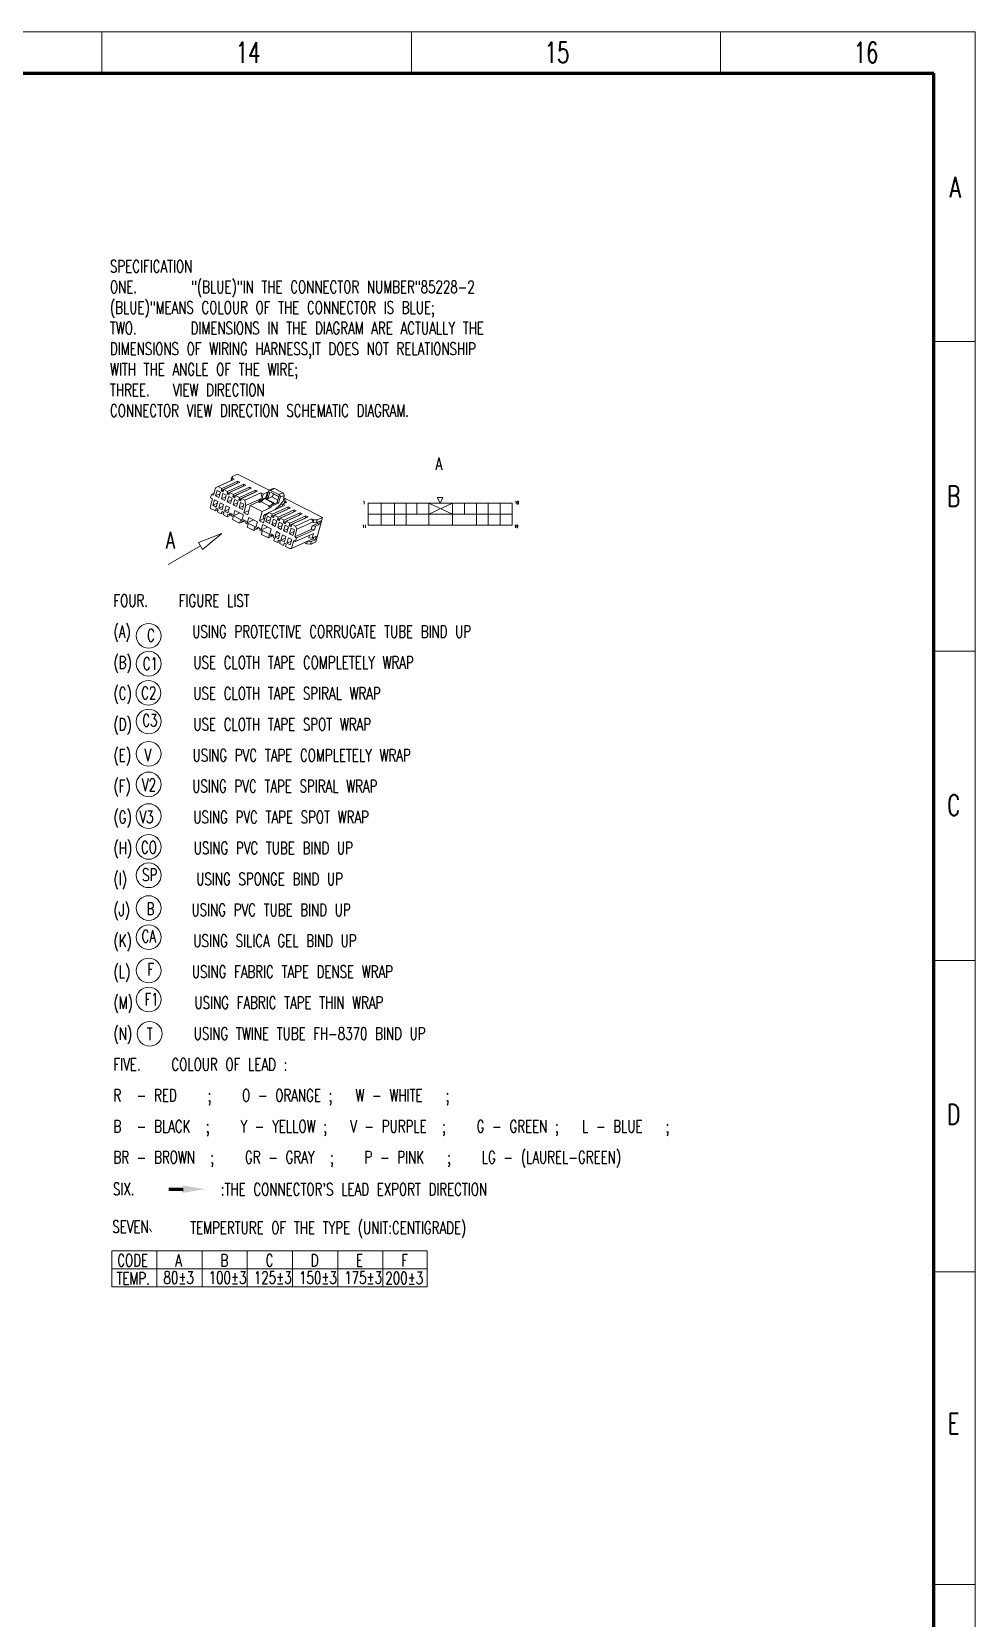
# Model space of a CAD drawing. Header units: millimetres. Extents: x 296 to 1485, y 44 to 885.
# Drawn here: x 1256.5 to 1485.5, y 500.5 to 885.5 of the extents above; entities that cross this region are included whole.
import ezdxf

# ---------------------------------------------------------------- set-up
doc = ezdxf.new("R2010")
doc.units = ezdxf.units.MM
doc.layers.add('0Filament', color=7, linetype='Continuous', lineweight=20)
doc.layers.add('2FRAME', color=2, linetype='Continuous', lineweight=70)
doc.styles.add('HZ', font='TXT', dxfattribs={"width": 0.7, "height": 4, "bigfont": 'HZTXT'})

msp = doc.modelspace()

# ---------------------------------------------------------------- hatches: boundary and pattern name
at = {"layer": '0Filament'}
msp.add_hatch(color=256, dxfattribs=at).paths.add_polyline_path([(1293.12, 604.99), (1289.71, 604.99), (1289.71, 604.22), (1293.12, 604.22)])

# ---------------------------------------------------------------- linework, layer by layer
for p, q in [((296.47, 885.43), (1485.47, 885.43)), ((1273.48, 885.46), (1273.48, 875.47)), ((1348.62, 885.43), (1348.62, 875.53)), ((1423.65, 885.43), (1423.65, 875.53)), ((1423.65, 875.53), (1423.65, 885.43)), ((1485.47, 885.43), (1475.57, 885.43)), ((1485.47, 885.43), (1475.57, 885.43)), ((1485.47, 44.43), (1485.47, 885.43)), ((1485.5, 810.29), (1475.51, 810.29)), ((1317.68, 772.4), (1327.07, 767.6)), ((1296.92, 761.57), (1302.61, 763.71)), ((1302.61, 763.71), (1297.92, 759.84)), ((1296.92, 761.57), (1297.92, 759.84)), ((1485.47, 735.15), (1475.57, 735.15)), ((1485.47, 660.13), (1475.57, 660.13)), ((1275.89, 580.94), (1275.89, 589.71)), ((1275.89, 589.71), (1352.43, 589.71)), ((1286.86, 580.94), (1286.86, 589.71)), ((1297.83, 580.94), (1297.83, 589.71)), ((1308.8, 580.94), (1308.8, 589.71)), ((1319.77, 580.94), (1319.77, 589.71)), ((1330.74, 580.94), (1330.74, 589.71)), ((1341.71, 580.94), (1341.71, 589.71)), ((1352.43, 589.71), (1352.43, 580.94)), ((1275.89, 585.33), (1352.43, 585.33)), ((1485.47, 584.6), (1475.57, 584.6)), ((1352.43, 580.94), (1275.89, 580.94)), ((1485.47, 508.76), (1475.57, 508.76))]:
    msp.add_line(p, q, dxfattribs=at)
at = {"layer": '0Filament', "ltscale": 0.034189}
for p, q in [((1305.11, 777.56), (1304.92, 776.9)), ((1304.08, 768.43), (1303.9, 767.77)), ((1305.39, 767.77), (1305.21, 767.11)), ((1307.11, 766.89), (1306.92, 766.23)), ((1324.75, 766.41), (1324.94, 767.06)), ((1325.77, 767.01), (1325.58, 766.35)), ((1308.98, 765.93), (1308.8, 765.27)), ((1310.35, 764.48), (1310.54, 765.14)), ((1312.23, 763.52), (1312.41, 764.18)), ((1313.94, 762.65), (1314.13, 763.3)), ((1315.25, 761.98), (1315.43, 762.64)), ((1324.3, 761.79), (1324.11, 761.13))]:
    msp.add_line(p, q, dxfattribs=at)
at = {"layer": '0Filament', "ltscale": 0.071605}
for p, q in [((1306.41, 778.15), (1305.11, 777.56)), ((1327.07, 767.6), (1325.77, 767.01)), ((1325.41, 761.72), (1324.11, 761.13))]:
    msp.add_line(p, q, dxfattribs=at)
at = {"layer": '0Filament', "ltscale": 0.020395}
msp.add_line((1305.18, 777.16), (1305.11, 777.56), dxfattribs=at)
at = {"layer": '0Filament', "ltscale": 0.43274}
for p, q in [((1306.41, 778.15), (1314.12, 774.21)), ((1338.11, 765.72), (1338.11, 771.06)), ((1338.11, 771.06), (1373.08, 771.06)), ((1341.26, 765.72), (1341.26, 771.06)), ((1344.54, 765.72), (1344.54, 771.06)), ((1347.37, 765.72), (1347.37, 771.06)), ((1349.94, 768.39), (1349.94, 771.06)), ((1352.83, 765.72), (1352.83, 771.06)), ((1358.62, 768.39), (1352.83, 771.06)), ((1352.83, 768.39), (1358.62, 771.06)), ((1354.9, 772.44), (1356.29, 772.44)), ((1354.9, 772.44), (1355.59, 771.06)), ((1355.59, 771.06), (1356.29, 772.44)), ((1358.62, 765.72), (1358.62, 771.06)), ((1361.51, 768.39), (1361.51, 771.06)), ((1364.4, 765.72), (1364.4, 771.06)), ((1367.29, 765.72), (1367.29, 771.06)), ((1370.19, 765.72), (1370.19, 771.06)), ((1373.08, 765.72), (1373.08, 771.06)), ((1338.11, 768.39), (1373.08, 768.39)), ((1338.11, 765.72), (1373.08, 765.72))]:
    msp.add_line(p, q, dxfattribs=at)
at = {"layer": '0Filament', "ltscale": 0.09573}
msp.add_line((1300.56, 772.99), (1301.08, 774.84), dxfattribs=at)
at = {"layer": '0Filament', "ltscale": 0.214814}
for p, q in [((1301.08, 774.84), (1304.99, 776.61)), ((1301.72, 775.11), (1305.63, 776.89)), ((1307.79, 775.18), (1303.88, 773.41)), ((1309.37, 774.98), (1305.45, 773.21)), ((1309.85, 774.73), (1305.94, 772.96)), ((1308.21, 771.8), (1312.12, 773.57)), ((1314.01, 768.84), (1317.92, 770.61)), ((1320.04, 768.93), (1316.12, 767.15)), ((1320.18, 769.46), (1316.27, 767.68)), ((1320.67, 769.21), (1316.76, 767.43)), ((1321.61, 768.73), (1317.7, 766.95)), ((1320.5, 765.52), (1324.41, 767.3)), ((1319.52, 760.05), (1323.43, 761.83))]:
    msp.add_line(p, q, dxfattribs=at)
at = {"layer": '0Filament', "ltscale": 0.034777}
for p, q in [((1301.08, 774.84), (1301.72, 775.11)), ((1304.99, 776.61), (1305.63, 776.89))]:
    msp.add_line(p, q, dxfattribs=at)
at = {"layer": '0Filament', "ltscale": 0.068379}
for p, q in [((1301.45, 774.17), (1301.08, 772.85)), ((1300.81, 771.89), (1300.44, 770.57)), ((1303.05, 770.74), (1302.68, 769.43)), ((1303.7, 773.02), (1303.33, 771.71)), ((1304.31, 772.71), (1303.94, 771.39)), ((1306.55, 771.56), (1306.18, 770.25)), ((1307.87, 768.28), (1307.5, 766.96)), ((1309.16, 767.62), (1308.79, 766.31)), ((1311.24, 766.56), (1310.87, 765.24)), ((1313.33, 766.6), (1313.7, 767.91)), ((1315.57, 765.45), (1315.95, 766.77)), ((1316.19, 765.14), (1316.56, 766.46)), ((1312.53, 765.9), (1312.15, 764.59)), ((1316.97, 762.13), (1317.34, 763.44)), ((1317.62, 764.41), (1317.99, 765.73)), ((1318.43, 763.99), (1318.8, 765.31)), ((1319.22, 760.98), (1319.59, 762.3))]:
    msp.add_line(p, q, dxfattribs=at)
at = {"layer": '0Filament', "ltscale": 0.045844}
for p, q in [((1301.45, 774.17), (1302.27, 773.75)), ((1302.51, 772.12), (1303.33, 771.71)), ((1303.67, 770.43), (1304.48, 770.01)), ((1306.8, 769.93), (1307.61, 769.52)), ((1307.17, 771.25), (1307.98, 770.83)), ((1303.3, 769.11), (1304.11, 768.7)), ((1313.7, 767.91), (1314.52, 767.5)), ((1316.56, 766.46), (1317.37, 766.04)), ((1314.76, 765.87), (1315.57, 765.45)), ((1315.54, 762.86), (1316.36, 762.44)), ((1315.91, 764.17), (1316.73, 763.76)), ((1317.62, 764.41), (1318.43, 763.99)), ((1317.99, 765.73), (1318.8, 765.31)), ((1319.04, 763.68), (1319.86, 763.26)), ((1319.42, 765), (1320.23, 764.58))]:
    msp.add_line(p, q, dxfattribs=at)
at = {"layer": '0Filament', "ltscale": 0.049281}
msp.add_line((1301.72, 775.11), (1302.59, 774.66), dxfattribs=at)
at = {"layer": '0Filament', "ltscale": 0.068378}
for p, q in [((1302.27, 773.75), (1301.9, 772.44)), ((1301.62, 771.47), (1301.25, 770.15)), ((1302.24, 771.16), (1301.87, 769.84)), ((1302.88, 773.44), (1302.51, 772.12)), ((1303.67, 770.43), (1303.3, 769.11)), ((1304.48, 770.01), (1304.11, 768.7)), ((1305.13, 772.29), (1304.75, 770.98)), ((1305.74, 771.98), (1305.37, 770.66)), ((1307.17, 771.25), (1306.8, 769.93)), ((1307.98, 770.83), (1307.61, 769.52)), ((1305.79, 769.34), (1305.42, 768.03)), ((1314.15, 766.18), (1314.52, 767.5)), ((1314.76, 765.87), (1315.13, 767.19)), ((1317, 764.72), (1317.37, 766.04)), ((1314.61, 764.84), (1314.24, 763.52)), ((1315.54, 762.86), (1315.91, 764.17)), ((1316.36, 762.44), (1316.73, 763.76)), ((1317.79, 761.71), (1318.16, 763.03)), ((1318.4, 761.4), (1318.77, 762.71)), ((1319.04, 763.68), (1319.42, 765)), ((1319.86, 763.26), (1320.23, 764.58))]:
    msp.add_line(p, q, dxfattribs=at)
at = {"layer": '0Filament', "ltscale": 0.214816}
for p, q in [((1306.36, 775.91), (1302.45, 774.14)), ((1306.51, 776.44), (1302.59, 774.66)), ((1307, 776.19), (1303.08, 774.41)), ((1307.94, 775.71), (1304.02, 773.94)), ((1308.43, 775.46), (1304.51, 773.68)), ((1309.22, 774.45), (1305.3, 772.68)), ((1310.65, 773.72), (1306.73, 771.95)), ((1310.79, 774.25), (1306.88, 772.48)), ((1311.28, 774), (1307.37, 772.23)), ((1308.46, 770.54), (1312.37, 772.31)), ((1318.76, 770.19), (1314.84, 768.41)), ((1318.61, 769.66), (1314.69, 767.88)), ((1321.46, 768.2), (1317.55, 766.42)), ((1322.1, 768.48), (1318.19, 766.7)), ((1322.89, 767.47), (1318.98, 765.69)), ((1323.04, 768), (1319.13, 766.22)), ((1323.53, 767.75), (1319.62, 765.97)), ((1320.84, 764.75), (1324.75, 766.52))]:
    msp.add_line(p, q, dxfattribs=at)
at = {"layer": '0Filament', "ltscale": 0.027351}
for p, q in [((1302.59, 774.66), (1302.45, 774.14)), ((1303.08, 774.41), (1302.94, 773.89)), ((1304.51, 773.68), (1304.37, 773.16)), ((1304.99, 776.61), (1305.14, 777.14)), ((1306.36, 775.91), (1306.51, 776.44)), ((1309.22, 774.45), (1309.37, 774.98)), ((1310.65, 773.72), (1310.79, 774.25)), ((1305.45, 773.21), (1305.3, 772.68)), ((1306.88, 772.48), (1306.73, 771.95)), ((1307.37, 772.23), (1307.22, 771.7)), ((1318.61, 769.66), (1318.76, 770.19)), ((1301.21, 769.75), (1301.06, 769.22)), ((1302.64, 769.02), (1302.49, 768.49)), ((1303.13, 768.77), (1302.98, 768.24)), ((1314.69, 767.88), (1314.84, 768.41)), ((1316.12, 767.15), (1316.27, 767.68)), ((1316.61, 766.9), (1316.76, 767.43)), ((1317.55, 766.42), (1317.7, 766.95)), ((1318.04, 766.17), (1318.19, 766.7)), ((1318.98, 765.69), (1319.13, 766.22)), ((1319.47, 765.44), (1319.62, 765.97)), ((1321.46, 768.2), (1321.61, 768.73)), ((1322.89, 767.47), (1323.04, 768)), ((1324.75, 766.52), (1324.9, 767.05)), ((1316.66, 761.26), (1316.81, 761.79)), ((1317.6, 760.78), (1317.75, 761.31)), ((1318.09, 760.53), (1318.24, 761.06))]:
    msp.add_line(p, q, dxfattribs=at)
at = {"layer": '0Filament', "ltscale": 0.007071}
for p, q in [((1302.5, 774.01), (1302.45, 774.14)), ((1305.36, 772.55), (1305.3, 772.68)), ((1306.79, 771.82), (1306.73, 771.95)), ((1303.07, 768.9), (1303.13, 768.77)), ((1305.15, 768.31), (1305.09, 768.44)), ((1308.49, 766.6), (1308.44, 766.73)), ((1314.75, 767.75), (1314.69, 767.88)), ((1316.18, 767.02), (1316.12, 767.15)), ((1317.61, 766.29), (1317.55, 766.42)), ((1311.92, 764.85), (1311.87, 764.97)), ((1319.04, 765.56), (1318.98, 765.69)), ((1316.75, 761.92), (1316.81, 761.79))]:
    msp.add_line(p, q, dxfattribs=at)
at = {"layer": '0Filament', "ltscale": 0.029403}
for p, q in [((1303.04, 774.25), (1302.5, 774.01)), ((1307.33, 772.06), (1306.79, 771.82))]:
    msp.add_line(p, q, dxfattribs=at)
at = {"layer": '0Filament', "ltscale": 0.018336}
for p, q in [((1302.83, 773.84), (1302.5, 774.01)), ((1307.12, 771.65), (1306.79, 771.82)), ((1312.12, 771.61), (1311.8, 771.78)), ((1313.84, 772.39), (1313.52, 772.56))]:
    msp.add_line(p, q, dxfattribs=at)
at = {"layer": '0Filament', "ltscale": 0.005882}
for p, q in [((1302.94, 773.89), (1302.83, 773.84)), ((1305.8, 772.43), (1305.69, 772.38)), ((1318.04, 766.18), (1317.94, 766.13))]:
    msp.add_line(p, q, dxfattribs=at)
at = {"layer": '0Filament', "ltscale": 0.005796}
for p, q in [((1302.94, 773.89), (1302.83, 773.84)), ((1304.37, 773.16), (1304.26, 773.11)), ((1305.79, 772.43), (1305.69, 772.38)), ((1307.22, 771.7), (1307.12, 771.65)), ((1301.21, 769.75), (1301.32, 769.8)), ((1302.64, 769.02), (1302.75, 769.07)), ((1304.64, 768.67), (1304.53, 768.62)), ((1307.91, 767), (1307.8, 766.95)), ((1315.18, 767.63), (1315.08, 767.59)), ((1316.61, 766.9), (1316.51, 766.86)), ((1318.04, 766.17), (1317.94, 766.13)), ((1311.34, 765.25), (1311.23, 765.2)), ((1314.68, 763.54), (1314.58, 763.49)), ((1316.32, 762.04), (1316.42, 762.08)), ((1317.75, 761.31), (1317.85, 761.35))]:
    msp.add_line(p, q, dxfattribs=at)
at = {"layer": '0Filament', "ltscale": 0.052719}
for p, q in [((1303.08, 774.41), (1304.02, 773.94)), ((1305.94, 772.96), (1306.88, 772.48)), ((1307.96, 768.76), (1308.9, 768.28)), ((1316.76, 767.43), (1317.7, 766.95)), ((1318.19, 766.7), (1319.13, 766.22)), ((1316.66, 761.26), (1317.6, 760.78)), ((1318.09, 760.53), (1319.03, 760.05))]:
    msp.add_line(p, q, dxfattribs=at)
at = {"layer": '0Filament', "ltscale": 0.027352}
for p, q in [((1304.02, 773.94), (1303.88, 773.41)), ((1307.79, 775.18), (1307.94, 775.71)), ((1305.94, 772.96), (1305.79, 772.43)), ((1301.7, 769.5), (1301.55, 768.97)), ((1315.18, 767.63), (1315.33, 768.16)), ((1320.04, 768.93), (1320.18, 769.46)), ((1316.17, 761.51), (1316.32, 762.04))]:
    msp.add_line(p, q, dxfattribs=at)
at = {"layer": '0Filament', "ltscale": 0.052721}
for p, q in [((1304.51, 773.68), (1305.45, 773.21)), ((1311.76, 766.82), (1312.7, 766.34)), ((1315.33, 768.16), (1316.27, 767.68))]:
    msp.add_line(p, q, dxfattribs=at)
at = {"layer": '0Filament', "ltscale": 0.014991}
msp.add_line((1304.97, 776.6), (1304.92, 776.9), dxfattribs=at)
at = {"layer": '0Filament', "ltscale": 0.002009}
for p, q in [((1305.18, 777.16), (1305.14, 777.14)), ((1324.94, 767.06), (1324.9, 767.05))]:
    msp.add_line(p, q, dxfattribs=at)
at = {"layer": '0Filament', "ltscale": 0.027506}
for p, q in [((1305.63, 776.89), (1305.14, 777.14)), ((1306.51, 776.44), (1307, 776.19)), ((1307.94, 775.71), (1308.43, 775.46)), ((1309.37, 774.98), (1309.85, 774.73)), ((1310.79, 774.25), (1311.28, 774)), ((1319.25, 769.94), (1318.76, 770.19)), ((1320.67, 769.21), (1320.18, 769.46)), ((1323.53, 767.75), (1323.04, 768)), ((1324.9, 767.05), (1324.41, 767.3))]:
    msp.add_line(p, q, dxfattribs=at)
at = {"layer": '0Filament', "ltscale": 0.000609419}
for p, q in [((1306.36, 775.91), (1306.36, 775.9)), ((1322.9, 767.46), (1322.89, 767.47))]:
    msp.add_line(p, q, dxfattribs=at)
at = {"layer": '0Filament', "ltscale": 0.000608721}
for p, q in [((1307.79, 775.18), (1307.79, 775.17)), ((1318.61, 769.65), (1318.61, 769.66)), ((1320.04, 768.92), (1320.04, 768.93))]:
    msp.add_line(p, q, dxfattribs=at)
at = {"layer": '0Filament', "ltscale": 0.000608106}
for p, q in [((1309.22, 774.45), (1309.22, 774.44)), ((1321.47, 768.19), (1321.46, 768.2))]:
    msp.add_line(p, q, dxfattribs=at)
at = {"layer": '0Filament', "ltscale": 0.000608805}
msp.add_line((1310.65, 773.72), (1310.65, 773.71), dxfattribs=at)
at = {"layer": '0Filament', "ltscale": 0.057285}
for p, q in [((1313.69, 773.78), (1312.65, 773.3)), ((1318.43, 771.36), (1317.39, 770.88))]:
    msp.add_line(p, q, dxfattribs=at)
at = {"layer": '0Filament', "ltscale": 0.067625}
msp.add_line((1313.69, 773.78), (1313.33, 772.47), dxfattribs=at)
at = {"layer": '0Filament', "ltscale": 0.072937}
for p, q in [((1313.52, 772.56), (1313.91, 773.96)), ((1316.37, 771.1), (1316.77, 772.5))]:
    msp.add_line(p, q, dxfattribs=at)
at = {"layer": '0Filament', "ltscale": 0.008064}
msp.add_line((1313.69, 773.78), (1313.84, 773.7), dxfattribs=at)
at = {"layer": '0Filament', "ltscale": 0.074706}
for p, q in [((1313.84, 772.39), (1314.25, 773.83)), ((1316.05, 771.27), (1316.45, 772.71))]:
    msp.add_line(p, q, dxfattribs=at)
at = {"layer": '0Filament', "ltscale": 0.051281}
msp.add_line((1315.05, 774.63), (1314.11, 774.21), dxfattribs=at)
at = {"layer": '0Filament', "ltscale": 0.123776}
for p, q in [((1314.25, 773.83), (1316.45, 772.71)), ((1315.09, 771.1), (1312.89, 772.23)), ((1315.22, 771.16), (1313.02, 772.29))]:
    msp.add_line(p, q, dxfattribs=at)
at = {"layer": '0Filament', "ltscale": 0.050123}
for p, q in [((1314.44, 774.19), (1315.36, 774.61)), ((1317.4, 773.57), (1316.49, 773.15))]:
    msp.add_line(p, q, dxfattribs=at)
at = {"layer": '0Filament', "ltscale": 0.114608}
for p, q in [((1316.49, 773.15), (1314.44, 774.19)), ((1317.4, 773.57), (1315.36, 774.61))]:
    msp.add_line(p, q, dxfattribs=at)
at = {"layer": '0Filament', "ltscale": 0.102568}
msp.add_line((1299.76, 770.14), (1300.31, 772.12), dxfattribs=at)
at = {"layer": '0Filament', "ltscale": 0.017676}
msp.add_line((1299.76, 770.14), (1299.9, 769.82), dxfattribs=at)
at = {"layer": '0Filament', "ltscale": 0.045585}
for p, q in [((1299.86, 772.35), (1300.11, 773.22)), ((1320.52, 761.8), (1320.77, 762.67)), ((1324.27, 764.69), (1324.52, 765.57)), ((1325.35, 765.52), (1325.1, 764.64))]:
    msp.add_line(p, q, dxfattribs=at)
at = {"layer": '0Filament', "ltscale": 0.025213}
for p, q in [((1299.86, 772.35), (1300.31, 772.12)), ((1300.11, 773.22), (1300.56, 772.99)), ((1324.81, 762.45), (1325.26, 762.22)), ((1320.07, 762.03), (1320.52, 761.8))]:
    msp.add_line(p, q, dxfattribs=at)
at = {"layer": '0Filament', "ltscale": 0.065326}
msp.add_line((1299.9, 769.82), (1301.06, 769.22), dxfattribs=at)
at = {"layer": '0Filament', "ltscale": 0.032344}
msp.add_line((1300.7, 773.49), (1300.11, 773.22), dxfattribs=at)
at = {"layer": '0Filament', "ltscale": 0.05881}
for p, q in [((1300.44, 770.57), (1301.51, 771.06)), ((1303.94, 771.39), (1305.01, 771.88)), ((1314.76, 765.87), (1315.83, 766.35)), ((1315.54, 762.86), (1316.61, 763.34)), ((1316.19, 765.14), (1317.26, 765.63)), ((1316.97, 762.13), (1318.04, 762.61)), ((1319.04, 763.68), (1320.12, 764.17))]:
    msp.add_line(p, q, dxfattribs=at)
at = {"layer": '0Filament', "ltscale": 0.045843}
for p, q in [((1300.44, 770.57), (1301.25, 770.15)), ((1302.24, 771.16), (1303.05, 770.74)), ((1302.88, 773.44), (1303.7, 773.02)), ((1303.94, 771.39), (1304.75, 770.98)), ((1305.74, 771.98), (1306.55, 771.56)), ((1313.33, 766.6), (1314.15, 766.18)), ((1315.13, 767.19), (1315.95, 766.77)), ((1316.19, 765.14), (1317, 764.72)), ((1316.97, 762.13), (1317.79, 761.71)), ((1318.77, 762.71), (1319.59, 762.3))]:
    msp.add_line(p, q, dxfattribs=at)
at = {"layer": '0Filament', "ltscale": 0.045842}
for p, q in [((1300.81, 771.89), (1301.62, 771.47)), ((1301.08, 772.85), (1301.9, 772.44)), ((1301.87, 769.84), (1302.68, 769.43)), ((1304.31, 772.71), (1305.13, 772.29)), ((1305.37, 770.66), (1306.18, 770.25)), ((1317.34, 763.44), (1318.16, 763.03)), ((1318.4, 761.4), (1319.22, 760.98))]:
    msp.add_line(p, q, dxfattribs=at)
at = {"layer": '0Filament', "ltscale": 0.058808}
for p, q in [((1301.08, 772.85), (1302.15, 773.34)), ((1301.87, 769.84), (1302.94, 770.33)), ((1302.51, 772.12), (1303.58, 772.61)), ((1305.37, 770.66), (1306.44, 771.15)), ((1306.8, 769.93), (1307.87, 770.42)), ((1303.3, 769.11), (1304.37, 769.6)), ((1313.33, 766.6), (1314.4, 767.08)), ((1317.62, 764.41), (1318.69, 764.9)), ((1318.4, 761.4), (1319.47, 761.88))]:
    msp.add_line(p, q, dxfattribs=at)
at = {"layer": '0Filament', "ltscale": 0.00707}
for p, q in [((1303.93, 773.28), (1303.88, 773.41)), ((1301.64, 769.63), (1301.7, 769.5)), ((1315.19, 763.18), (1315.13, 763.31)), ((1318.18, 761.19), (1318.24, 761.06))]:
    msp.add_line(p, q, dxfattribs=at)
at = {"layer": '0Filament', "ltscale": 0.029405}
for p, q in [((1304.47, 773.52), (1303.93, 773.28)), ((1305.9, 772.79), (1305.36, 772.55)), ((1315.29, 768), (1314.75, 767.75)), ((1316.72, 767.27), (1316.18, 767.02)), ((1318.15, 766.54), (1317.61, 766.29)), ((1319.57, 765.81), (1319.04, 765.56))]:
    msp.add_line(p, q, dxfattribs=at)
at = {"layer": '0Filament', "ltscale": 0.018338}
for p, q in [((1304.26, 773.11), (1303.93, 773.28)), ((1305.69, 772.38), (1305.36, 772.55)), ((1311.78, 771.23), (1311.45, 771.39)), ((1314.31, 769.93), (1313.98, 770.1)), ((1314.65, 770.32), (1314.33, 770.49)), ((1316.37, 771.1), (1316.05, 771.27)), ((1318.1, 771.52), (1318.43, 771.36)), ((1301.32, 769.8), (1301.64, 769.63)), ((1302.75, 769.07), (1303.07, 768.9)), ((1315.08, 767.59), (1314.75, 767.75)), ((1316.51, 766.86), (1316.18, 767.02)), ((1317.94, 766.13), (1317.61, 766.29)), ((1319.37, 765.4), (1319.04, 765.56)), ((1316.42, 762.08), (1316.75, 761.92)), ((1317.85, 761.35), (1318.18, 761.19))]:
    msp.add_line(p, q, dxfattribs=at)
at = {"layer": '0Filament', "ltscale": 0.00588}
for p, q in [((1304.37, 773.16), (1304.26, 773.11)), ((1315.19, 767.64), (1315.08, 767.59)), ((1316.61, 766.91), (1316.51, 766.86)), ((1319.47, 765.45), (1319.37, 765.4))]:
    msp.add_line(p, q, dxfattribs=at)
at = {"layer": '0Filament', "ltscale": 0.005881}
msp.add_line((1307.22, 771.7), (1307.12, 771.65), dxfattribs=at)
at = {"layer": '0Filament', "ltscale": 0.04699}
msp.add_line((1307.37, 772.23), (1308.21, 771.8), dxfattribs=at)
at = {"layer": '0Filament', "ltscale": 0.092272}
msp.add_line((1308.46, 770.54), (1307.96, 768.76), dxfattribs=at)
at = {"layer": '0Filament', "ltscale": 0.064202}
for p, q in [((1308.21, 771.8), (1308.46, 770.54)), ((1312.12, 773.57), (1312.37, 772.31))]:
    msp.add_line(p, q, dxfattribs=at)
at = {"layer": '0Filament', "ltscale": 0.116243}
msp.add_line((1308.9, 768.28), (1309.53, 770.52), dxfattribs=at)
at = {"layer": '0Filament', "ltscale": 0.105414}
for p, q in [((1311.45, 771.39), (1309.53, 770.52)), ((1314.31, 769.93), (1312.39, 769.06))]:
    msp.add_line(p, q, dxfattribs=at)
at = {"layer": '0Filament', "ltscale": 0.160451}
msp.add_line((1312.39, 769.06), (1309.53, 770.52), dxfattribs=at)
at = {"layer": '0Filament', "ltscale": 0.025904}
for p, q in [((1311.8, 771.78), (1311.45, 771.39)), ((1312.48, 771.78), (1312.14, 771.39))]:
    msp.add_line(p, q, dxfattribs=at)
at = {"layer": '0Filament', "ltscale": 0.025903}
for p, q in [((1312.12, 771.61), (1311.78, 771.23)), ((1314.33, 770.49), (1313.98, 770.1)), ((1314.65, 770.32), (1314.31, 769.93))]:
    msp.add_line(p, q, dxfattribs=at)
at = {"layer": '0Filament', "ltscale": 0.01987}
msp.add_line((1312.14, 771.39), (1311.78, 771.23), dxfattribs=at)
at = {"layer": '0Filament', "ltscale": 0.094519}
for p, q in [((1313.52, 772.56), (1311.8, 771.78)), ((1316.37, 771.1), (1314.65, 770.32))]:
    msp.add_line(p, q, dxfattribs=at)
at = {"layer": '0Filament', "ltscale": 0.029798}
for p, q in [((1312.12, 773.57), (1312.65, 773.3)), ((1317.39, 770.88), (1317.92, 770.61)), ((1308.44, 766.73), (1307.91, 767)), ((1311.87, 764.97), (1311.34, 765.25))]:
    msp.add_line(p, q, dxfattribs=at)
at = {"layer": '0Filament', "ltscale": 0.019872}
for p, q in [((1312.48, 771.78), (1312.12, 771.61)), ((1314.69, 770.65), (1314.33, 770.49))]:
    msp.add_line(p, q, dxfattribs=at)
at = {"layer": '0Filament', "ltscale": 0.115485}
msp.add_line((1314.2, 770.34), (1312.14, 771.39), dxfattribs=at)
at = {"layer": '0Filament', "ltscale": 0.051322}
msp.add_line((1312.37, 772.31), (1312.65, 773.3), dxfattribs=at)
at = {"layer": '0Filament', "ltscale": 0.030221}
for p, q in [((1312.89, 772.23), (1312.48, 771.78)), ((1315.09, 771.1), (1314.69, 770.65))]:
    msp.add_line(p, q, dxfattribs=at)
at = {"layer": '0Filament', "ltscale": 0.00716}
for p, q in [((1313.02, 772.29), (1312.89, 772.23)), ((1315.22, 771.16), (1315.09, 771.1))]:
    msp.add_line(p, q, dxfattribs=at)
at = {"layer": '0Filament', "ltscale": 0.030122}
msp.add_line((1313.84, 772.39), (1313.29, 772.14), dxfattribs=at)
at = {"layer": '0Filament', "ltscale": 0.067138}
msp.add_line((1314.76, 772.58), (1313.53, 772.02), dxfattribs=at)
at = {"layer": '0Filament', "ltscale": 0.023647}
msp.add_line((1315.12, 770.85), (1314.69, 770.65), dxfattribs=at)
at = {"layer": '0Filament', "ltscale": 0.019928}
msp.add_line((1315.01, 772.89), (1314.76, 772.58), dxfattribs=at)
at = {"layer": '0Filament', "ltscale": 0.081558}
msp.add_line((1314.76, 772.58), (1316.21, 771.84), dxfattribs=at)
at = {"layer": '0Filament', "ltscale": 0.01214}
for p, q in [((1315.01, 772.89), (1315.07, 773.12)), ((1317.54, 771.59), (1317.6, 771.83))]:
    msp.add_line(p, q, dxfattribs=at)
at = {"layer": '0Filament', "ltscale": 0.013681}
msp.add_line((1315.11, 773.39), (1315.07, 773.12), dxfattribs=at)
at = {"layer": '0Filament', "ltscale": 0.074931}
msp.add_line((1315.1, 773.31), (1316.43, 772.63), dxfattribs=at)
at = {"layer": '0Filament', "ltscale": 0.051}
msp.add_line((1316.05, 771.27), (1315.12, 770.85), dxfattribs=at)
at = {"layer": '0Filament', "ltscale": 0.016533}
msp.add_line((1315.22, 771.16), (1315.12, 770.85), dxfattribs=at)
at = {"layer": '0Filament', "ltscale": 0.214815}
msp.add_line((1319.25, 769.94), (1315.33, 768.16), dxfattribs=at)
at = {"layer": '0Filament', "ltscale": 0.082202}
msp.add_line((1316.7, 770.56), (1315.45, 769.49), dxfattribs=at)
at = {"layer": '0Filament', "ltscale": 0.026143}
msp.add_line((1317.04, 770.21), (1316.57, 770.45), dxfattribs=at)
at = {"layer": '0Filament', "ltscale": 0.066593}
msp.add_line((1317.54, 771.59), (1316.7, 770.56), dxfattribs=at)
at = {"layer": '0Filament', "ltscale": 0.053937}
msp.add_line((1317.75, 772.95), (1316.77, 772.5), dxfattribs=at)
at = {"layer": '0Filament', "ltscale": 0.021432}
msp.add_line((1317.33, 770.67), (1316.94, 770.86), dxfattribs=at)
at = {"layer": '0Filament', "ltscale": 0.030493}
msp.add_line((1317.22, 770.3), (1317.39, 770.88), dxfattribs=at)
at = {"layer": '0Filament', "ltscale": 0.056592}
msp.add_line((1317.75, 772.95), (1317.6, 771.83), dxfattribs=at)
at = {"layer": '0Filament', "ltscale": 0.018434}
msp.add_line((1317.63, 772.02), (1317.96, 771.85), dxfattribs=at)
at = {"layer": '0Filament', "ltscale": 0.042221}
msp.add_line((1317.96, 771.85), (1317.73, 771.04), dxfattribs=at)
at = {"layer": '0Filament', "ltscale": 0.017929}
msp.add_line((1317.96, 771.85), (1318.1, 771.52), dxfattribs=at)
at = {"layer": '0Filament', "ltscale": 0.018765}
msp.add_line((1318.1, 771.52), (1318, 771.16), dxfattribs=at)
at = {"layer": '0Filament', "ltscale": 0.034779}
for p, q in [((1301.06, 769.22), (1301.7, 769.51)), ((1302.49, 768.49), (1303.12, 768.78)), ((1316.17, 761.51), (1316.8, 761.8)), ((1319.03, 760.05), (1319.52, 760.05))]:
    msp.add_line(p, q, dxfattribs=at)
at = {"layer": '0Filament', "ltscale": 0.05272}
msp.add_line((1301.55, 768.97), (1302.49, 768.49), dxfattribs=at)
at = {"layer": '0Filament', "ltscale": 0.051573}
for p, q in [((1302.98, 768.24), (1303.9, 767.77)), ((1315.25, 761.98), (1316.17, 761.51))]:
    msp.add_line(p, q, dxfattribs=at)
at = {"layer": '0Filament', "ltscale": 0.067787}
msp.add_line((1303.9, 767.77), (1305.13, 768.34), dxfattribs=at)
at = {"layer": '0Filament', "ltscale": 0.019484}
for p, q in [((1304.08, 768.43), (1304.43, 768.26)), ((1305.04, 767.94), (1305.39, 767.77)), ((1314.13, 763.3), (1314.48, 763.13)), ((1315.09, 762.81), (1315.43, 762.64))]:
    msp.add_line(p, q, dxfattribs=at)
at = {"layer": '0Filament', "ltscale": 0.018866}
for p, q in [((1304.53, 768.62), (1304.43, 768.26)), ((1314.48, 763.13), (1314.58, 763.49))]:
    msp.add_line(p, q, dxfattribs=at)
at = {"layer": '0Filament', "ltscale": 0.029366}
for p, q in [((1304.43, 768.26), (1304.97, 768.5)), ((1307.7, 766.59), (1308.23, 766.83)), ((1311.13, 764.84), (1311.66, 765.08)), ((1314.48, 763.13), (1315.01, 763.37))]:
    msp.add_line(p, q, dxfattribs=at)
at = {"layer": '0Filament', "ltscale": 0.025215}
for p, q in [((1305.09, 768.44), (1304.64, 768.67)), ((1325.86, 766.18), (1326.31, 765.95)), ((1315.13, 763.31), (1314.68, 763.54))]:
    msp.add_line(p, q, dxfattribs=at)
at = {"layer": '0Filament', "ltscale": 0.018868}
for p, q in [((1305.15, 768.31), (1305.04, 767.94)), ((1311.13, 764.84), (1311.23, 765.2)), ((1315.09, 762.81), (1315.19, 763.18))]:
    msp.add_line(p, q, dxfattribs=at)
at = {"layer": '0Filament', "ltscale": 0.09627}
for p, q in [((1305.21, 767.11), (1306.92, 766.23)), ((1312.23, 763.52), (1313.94, 762.65))]:
    msp.add_line(p, q, dxfattribs=at)
at = {"layer": '0Filament', "ltscale": 0.085718}
for p, q in [((1305.42, 768.03), (1306.98, 768.74)), ((1308.79, 766.31), (1310.35, 767.02))]:
    msp.add_line(p, q, dxfattribs=at)
at = {"layer": '0Filament', "ltscale": 0.1169}
for p, q in [((1305.42, 768.03), (1307.5, 766.96)), ((1308.79, 766.31), (1310.87, 765.24)), ((1309.16, 767.62), (1311.24, 766.56)), ((1312.53, 765.9), (1314.61, 764.84))]:
    msp.add_line(p, q, dxfattribs=at)
at = {"layer": '0Filament', "ltscale": 0.116899}
for p, q in [((1305.79, 769.34), (1307.87, 768.28)), ((1312.15, 764.59), (1314.24, 763.52))]:
    msp.add_line(p, q, dxfattribs=at)
at = {"layer": '0Filament', "ltscale": 0.072225}
for p, q in [((1306.92, 766.23), (1308.24, 766.83)), ((1310.35, 764.48), (1311.67, 765.08))]:
    msp.add_line(p, q, dxfattribs=at)
at = {"layer": '0Filament', "ltscale": 0.033237}
for p, q in [((1307.11, 766.89), (1307.7, 766.59)), ((1308.39, 766.23), (1308.98, 765.93)), ((1310.54, 765.14), (1311.13, 764.84)), ((1311.82, 764.48), (1312.41, 764.18))]:
    msp.add_line(p, q, dxfattribs=at)
at = {"layer": '0Filament', "ltscale": 0.018867}
for p, q in [((1307.8, 766.95), (1307.7, 766.59)), ((1308.49, 766.6), (1308.39, 766.23)), ((1311.82, 764.48), (1311.92, 764.85))]:
    msp.add_line(p, q, dxfattribs=at)
at = {"layer": '0Filament', "ltscale": 0.067629}
msp.add_line((1309.19, 769.32), (1307.96, 768.76), dxfattribs=at)
at = {"layer": '0Filament', "ltscale": 0.116244}
msp.add_line((1311.76, 766.82), (1312.39, 769.06), dxfattribs=at)
at = {"layer": '0Filament', "ltscale": 0.060866}
msp.add_line((1311.76, 766.82), (1312.87, 767.33), dxfattribs=at)
at = {"layer": '0Filament', "ltscale": 0.011182}
msp.add_line((1312.87, 767.33), (1312.67, 767.43), dxfattribs=at)
at = {"layer": '0Filament', "ltscale": 0.092273}
msp.add_line((1313.2, 768.12), (1312.7, 766.34), dxfattribs=at)
at = {"layer": '0Filament', "ltscale": 0.04101}
msp.add_line((1313.18, 768.42), (1313.92, 768.76), dxfattribs=at)
at = {"layer": '0Filament', "ltscale": 0.054054}
msp.add_line((1314.01, 768.84), (1313.2, 768.12), dxfattribs=at)
at = {"layer": '0Filament', "ltscale": 0.046988}
msp.add_line((1314.01, 768.84), (1314.84, 768.41), dxfattribs=at)
at = {"layer": '0Filament', "ltscale": 0.049282}
msp.add_line((1319.62, 765.97), (1320.5, 765.52), dxfattribs=at)
at = {"layer": '0Filament', "ltscale": 0.027507}
msp.add_line((1322.1, 768.48), (1321.61, 768.73), dxfattribs=at)
at = {"layer": '0Filament', "ltscale": 0.042426}
msp.add_line((1324.41, 767.3), (1324.75, 766.52), dxfattribs=at)
at = {"layer": '0Filament', "ltscale": 0.073893}
for p, q in [((1324.52, 765.57), (1325.86, 766.18)), ((1323.47, 761.84), (1324.81, 762.45))]:
    msp.add_line(p, q, dxfattribs=at)
at = {"layer": '0Filament', "ltscale": 0.041588}
for p, q in [((1324.75, 766.41), (1325.58, 766.35)), ((1324.94, 767.06), (1325.77, 767.01)), ((1323.7, 762.68), (1324.53, 762.62)), ((1324.27, 764.69), (1325.1, 764.64)), ((1324.52, 765.57), (1325.35, 765.52)), ((1323.47, 761.84), (1324.3, 761.79))]:
    msp.add_line(p, q, dxfattribs=at)
at = {"layer": '0Filament', "ltscale": 0.305424}
msp.add_line((1327.07, 767.6), (1325.41, 761.72), dxfattribs=at)
at = {"layer": '0Filament', "ltscale": 0.052987}
for p, q in [((1326.55, 766.79), (1325.58, 766.35)), ((1325.26, 762.22), (1324.3, 761.79)), ((1325.49, 763.06), (1324.53, 762.62))]:
    msp.add_line(p, q, dxfattribs=at)
at = {"layer": '0Filament', "ltscale": 0.017504}
for p, q in [((1325.86, 766.18), (1325.96, 766.52)), ((1324.81, 762.45), (1324.91, 762.79))]:
    msp.add_line(p, q, dxfattribs=at)
at = {"layer": '0Filament', "ltscale": 0.043305}
msp.add_line((1326.55, 766.79), (1326.31, 765.95), dxfattribs=at)
at = {"layer": '0Filament', "ltscale": 0.0871}
msp.add_line((1308.8, 765.27), (1310.35, 764.48), dxfattribs=at)
at = {"layer": '0Filament', "ltscale": 0.085717}
msp.add_line((1312.15, 764.59), (1313.72, 765.3), dxfattribs=at)
at = {"layer": '0Filament', "ltscale": 0.067786}
msp.add_line((1313.94, 762.65), (1315.18, 763.21), dxfattribs=at)
at = {"layer": '0Filament', "ltscale": 0.005795}
msp.add_line((1319.47, 765.44), (1319.37, 765.4), dxfattribs=at)
at = {"layer": '0Filament', "ltscale": 0.095729}
msp.add_line((1320.32, 762.9), (1320.84, 764.75), dxfattribs=at)
at = {"layer": '0Filament', "ltscale": 0.216823}
msp.add_line((1324.27, 764.69), (1320.32, 762.9), dxfattribs=at)
at = {"layer": '0Filament', "ltscale": 0.025214}
msp.add_line((1320.32, 762.9), (1320.77, 762.67), dxfattribs=at)
at = {"layer": '0Filament', "ltscale": 0.042425}
msp.add_line((1320.5, 765.52), (1320.84, 764.75), dxfattribs=at)
at = {"layer": '0Filament', "ltscale": 0.237729}
for p, q in [((1324.85, 763.76), (1320.52, 761.8)), ((1325.1, 764.64), (1320.77, 762.67))]:
    msp.add_line(p, q, dxfattribs=at)
at = {"layer": '0Filament', "ltscale": 0.033459}
msp.add_line((1323.7, 762.68), (1323.88, 763.32), dxfattribs=at)
at = {"layer": '0Filament', "ltscale": 0.059261}
msp.add_line((1324.85, 763.76), (1324.53, 762.62), dxfattribs=at)
at = {"layer": '0Filament', "ltscale": 0.043307}
msp.add_line((1325.49, 763.06), (1325.26, 762.22), dxfattribs=at)
at = {"layer": '0Filament', "ltscale": 0.052988}
msp.add_line((1326.31, 765.95), (1325.35, 765.52), dxfattribs=at)
at = {"layer": '0Filament', "ltscale": 0.102567}
msp.add_line((1319.52, 760.05), (1320.07, 762.03), dxfattribs=at)
at = {"layer": '0Filament', "ltscale": 0.030987}
msp.add_line((1322.65, 761.47), (1323.2, 761.19), dxfattribs=at)
at = {"layer": '0Filament', "ltscale": 0.022794}
msp.add_line((1323.32, 761.63), (1323.2, 761.19), dxfattribs=at)
at = {"layer": '0Filament', "ltscale": 0.045584}
msp.add_line((1323.2, 761.19), (1324.11, 761.13), dxfattribs=at)
at = {"layer": '0Filament', "ltscale": 0.002423}
msp.add_line((1323.32, 761.63), (1323.37, 761.61), dxfattribs=at)
at = {"layer": '0Filament', "ltscale": 0.002548}
msp.add_line((1323.35, 761.63), (1323.4, 761.62), dxfattribs=at)
at = {"layer": '0Filament', "ltscale": 0.011396}
msp.add_line((1323.37, 761.61), (1323.43, 761.83), dxfattribs=at)
at = {"layer": '0Filament', "ltscale": 0.011397}
msp.add_line((1323.4, 761.62), (1323.47, 761.84), dxfattribs=at)
at = {"layer": '0Filament', "ltscale": 0.003742}
msp.add_line((1324.28, 761.14), (1324.22, 761.18), dxfattribs=at)
at = {"layer": '0Filament', "ltscale": 0.028643}
msp.add_line((1324.8, 761.38), (1324.28, 761.14), dxfattribs=at)
at = {"layer": '0Filament', "ltscale": 0.003153}
msp.add_line((1324.28, 761.14), (1324.28, 761.21), dxfattribs=at)
at = {"layer": '0Filament', "ltscale": 0.003828}
msp.add_line((1324.82, 761.45), (1324.8, 761.38), dxfattribs=at)
at = {"layer": '0Filament'}
msp.add_lwpolyline([(1297.42, 760.71), (1289.62, 756.21)], dxfattribs=at)
msp.add_lwpolyline([(1293.12, 604.9), (1293.12, 604.9), (1293.12, 604.16), (1293.12, 604.16)], close=True, dxfattribs=at)
for centre in [(1284.86, 738.9), (1284.86, 732.14), (1284.79, 725.06), (1284.86, 718.12), (1284.86, 710.27), (1284.86, 702.85), (1284.86, 695.16), (1284.86, 687.69), (1284.86, 680.8), (1284.86, 672.85), (1284.86, 665.78), (1284.86, 657.7), (1284.86, 650.67), (1285.1, 642.35)]:
    msp.add_circle(centre, 3, dxfattribs=at)
for centre, major_axis, ratio, start_param, end_param in [((1314.32, 773.76), (0.207, -0.455), 0.819667, 3.141666, 3.912644), ((1314.32, 773.76), (0.207, -0.455), 0.819667, 2.341848, 3.141666), ((1315.3, 774.2), (0.299, -0.408), 0.694756, 2.197053, 2.996857), ((1316.36, 772.71), (0.207, -0.455), 0.819667, 0.771052, 2.341848), ((1317.34, 773.16), (0.299, -0.408), 0.694756, 0.626257, 2.197053), ((1313.02, 767.88), (-0.284, -0.557), 0.399207, 3.606211, 6.283107), ((1313.02, 767.88), (-0.284, -0.557), 0.399207, 6.283107, 6.747804)]:
    msp.add_ellipse(centre, major_axis=major_axis, ratio=ratio, start_param=start_param, end_param=end_param, dxfattribs=at)
msp.add_solid([(1293.12, 605.55), (1298.52, 604.65), (1293.12, 603.75)], dxfattribs=at)
at = {"layer": '2FRAME'}
for p in [(306.47, 875.43), (1475.47, 54.43)]:
    msp.add_line(p, (1475.47, 875.43), dxfattribs=at)

# ---------------------------------------------------------------- texts
at = {"layer": '0Filament', "ltscale": 0.43274, "style": 'HZ', "width": 0.67}
for s, p in [('1', (1336.88, 770.88)), ('10', (1373.75, 770.88)), ('11', (1336.73, 765.1)), ('19', (1373.59, 765.1))]:
    msp.add_text(s, height=0.702, dxfattribs=at).set_placement(p)
at = {"layer": '0Filament', "style": 'HZ', "width": 0.7}
for s, p in [('SIX.', (1276.2, 603.18)), (":THE CONNECTOR'S LEAD EXPORT DIRECTION", (1302.37, 603.13)), ('SEVEN、', (1276.03, 594.06)), ('TEMPERTURE OF THE TYPE (UNIT:CENTIGRADE)', (1294.93, 593.79))]:
    msp.add_text(s, height=3, dxfattribs=at).set_placement(p)
at = {"layer": '0Filament', "style": 'HZ'}
for s, insert, char_height, width, attachment_point in [('14', (1308.99, 880.44), 5, 50, 5), ('15', (1383.99, 880.44), 5, 50, 5), ('16', (1458.99, 880.44), 5, 50, 5), ('A', (1480.63, 847.72), 5, 50, 5), ('SPECIFICATION\\PONE.       "(BLUE)"IN THE CONNECTOR NUMBER"85228-2\\P(BLUE)"MEANS COLOUR OF THE CONNECTOR IS BLUE;\\PTWO.       DIMENSIONS IN THE DIAGRAM ARE ACTUALLY THE  \\PDIMENSIONS OF WIRING HARNESS,IT DOES NOT RELATIONSHIP\\PWITH THE ANGLE OF THE WIRE;\\PTHREE.   VIEW DIRECTION\\PCONNECTOR VIEW DIRECTION SCHEMATIC DIAGRAM.', (1275.46, 830.05), 3, 276.6002, 1), ('A ', (1354.47, 782.18), 3, 150, 1), ('B', (1480.25, 772.81), 5, 50, 5), ('A', (1289.1, 764.1), 4, 18.7219, 1), ('C', (1284.46, 740.54), 3, 150, 1), ('C1', (1283.43, 733.65), 3, 150, 1), ('C2', (1283.04, 726.56), 3, 150, 1), ('C3', (1283.3, 719.9), 3, 150, 1), ('V', (1283.86, 711.46), 3, 150, 1), ('V2', (1283.22, 704.25), 3, 150, 1), ('C', (1480.25, 697.81), 5, 50, 5), ('V3', (1282.62, 696.47), 3, 150, 1), ('CO', (1283, 689.08), 3, 150, 1), ('SP', (1283.27, 682.42), 3, 150, 1), ('B', (1284.34, 674.17), 3, 150, 1), ('CA', (1283.12, 667.52), 3, 150, 1), ('F', (1284.56, 659.46), 3, 150, 1), ('F1', (1283.85, 652.19), 3, 150, 1), ('T', (1284.38, 643.83), 3, 150, 1), ('D', (1480.25, 622.81), 5, 50, 5), ('CODE', (1277.23, 588.88), 3, 18.7219, 1), ('A', (1291.3, 588.88), 3, 18.7219, 1), ('B', (1302.27, 588.88), 3, 18.7219, 1), ('C', (1313.24, 588.88), 3, 18.7219, 1), ('D', (1324.21, 588.88), 3, 18.7219, 1), ('E', (1335.18, 588.88), 3, 18.7219, 1), ('F', (1346.15, 588.88), 3, 18.7219, 1), ('TEMP.', (1277.04, 584.49), 3, 18.7219, 1), ('80{\\F|c134;±3}', (1288.45, 584.71), 3, 18.7219, 1), ('100±3', (1299.42, 584.71), 3, 18.7219, 1), ('125±3', (1310.39, 584.71), 3, 18.7219, 1), ('150±3', (1321.36, 584.71), 3, 18.7219, 1), ('175±3', (1332.33, 584.71), 3, 18.7219, 1), ('200±3', (1342.31, 584.6), 3, 18.7219, 1), ('E', (1480.25, 547.81), 5, 50, 5)]:
    msp.add_mtext(s, dxfattribs=dict(at, insert=insert, char_height=char_height, width=width, attachment_point=attachment_point))
at = {"layer": '0Filament', "insert": (1276.32, 748.93), "char_height": 3, "width": 179.0289, "attachment_point": 1, "line_spacing_factor": 1.5, "style": 'HZ'}
msp.add_mtext('FOUR.    FIGURE LIST\\P(A)        USING PROTECTIVE CORRUGATE TUBE BIND UP\\P(B)        USE CLOTH TAPE COMPLETELY WRAP\\P(C)        USE CLOTH TAPE SPIRAL WRAP \\P(D)        USE CLOTH TAPE SPOT WRAP \\P(E)        USING PVC TAPE COMPLETELY WRAP \\P(F)        USING PVC TAPE SPIRAL WRAP \\P(G)        USING PVC TAPE SPOT WRAP \\P(H)        USING PVC TUBE BIND UP \\P(I)         USING SPONGE BIND UP \\P(J)        USING PVC TUBE BIND UP\\P(K)        USING SILICA GEL BIND UP\\P(L)        USING FABRIC TAPE DENSE WRAP\\P(M)        USING FABRIC TAPE THIN WRAP\\P(N)        USING TWINE TUBE FH-8370 BIND UP\\PFIVE.    COLOUR OF LEAD : \\PR  - RED    ;    O - ORANGE ;   W - WHITE   ;\\PB  - BLACK  ;    Y - YELLOW ;   V - PURPLE  ;    G - GREEN ;   L - BLUE   ; \\PBR - BROWN  ;    GR - GRAY  ;    P - PINK   ;    LG - (LAUREL-GREEN)', dxfattribs=at)

doc.saveas('drawing.dxf')
